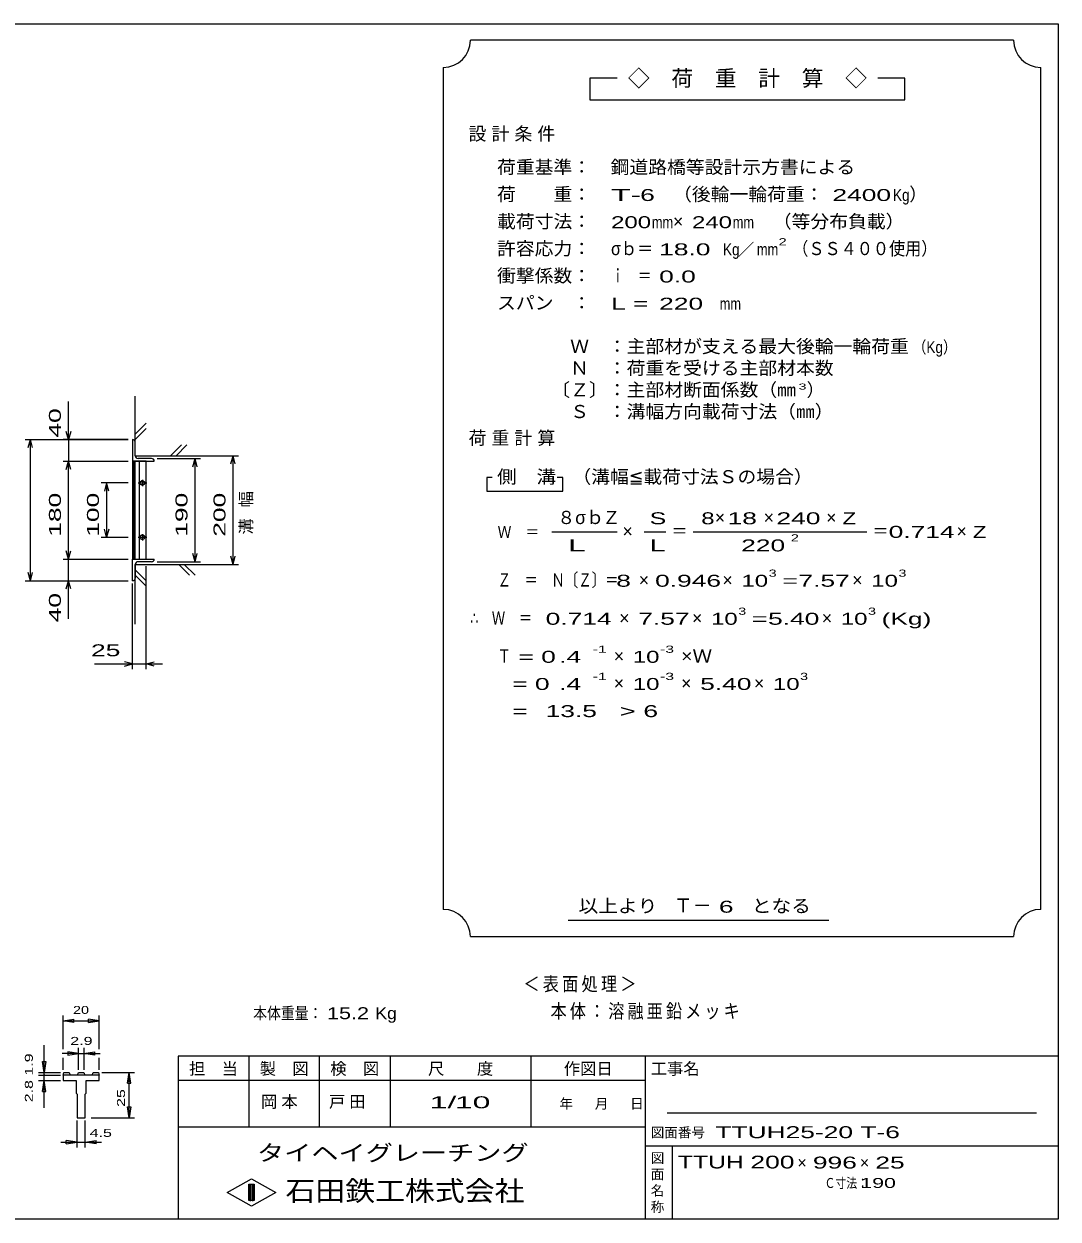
# Model space of a CAD drawing. Units: millimetres, scale not verified, with parts at other scales. Extents: x -1820 to 1731, y -1282 to 1054.
# Drawn here: x -173 to 1731, y -1146 to 1054 of the extents above; entities that cross this region are included whole.
import ezdxf
from ezdxf.enums import TextEntityAlignment as Align

# ---------------------------------------------------------------- set-up
doc = ezdxf.new("R2010")
doc.units = ezdxf.units.MM
doc.header["$LTSCALE"] = 10
for name, color, linetype, lineweight in [('0_2', 150, 'Continuous', 25), ('16', 3, 'Continuous', 25), ('22', 2, 'Continuous', 25), ('32', 4, 'Continuous', 25)]:
    doc.layers.add(name, color=color, linetype=linetype, lineweight=lineweight)
doc.styles.add('ベクトル', font='')
doc.styles.get('ベクトル').set_extended_font_data('ベクトル')

msp = doc.modelspace()

# ---------------------------------------------------------------- linework, layer by layer
at = {"layer": '0_2'}
for p, q in [((-1729, 1053.5), (1731, 1053.5)), ((1731, 1053.5), (1731, -1146.5)), ((1731, -846.5), (111, -846.5)), ((111, -846.5), (111, -1146.5)), ((241, -846.5), (241, -976.5)), ((371, -976.5), (371, -846.5)), ((501, -846.5), (501, -976.5)), ((761, -976.5), (761, -846.5)), ((971, -846.5), (971, -1146.5)), ((971, -891.5), (111, -891.5)), ((1691, -951.5), (1011, -951.5)), ((111, -976.5), (971, -976.5)), ((971, -1011.5), (1731, -1011.5)), ((1021, -1146.5), (1021, -1011.5)), ((201, -1097.5), (246, -1072.5)), ((246, -1072.5), (291, -1097.5)), ((246, -1122.5), (201, -1097.5)), ((241, -1082.5), (251, -1082.5)), ((241, -1112.5), (241, -1082.5)), ((241, -1082.5), (243, -1082.5)), ((243, -1082.5), (243, -1112.5)), ((245, -1112.5), (245, -1082.5)), ((245, -1082.5), (247, -1082.5)), ((291, -1097.5), (246, -1122.5)), ((247, -1082.5), (247, -1112.5)), ((249, -1112.5), (249, -1082.5)), ((249, -1082.5), (251, -1082.5)), ((251, -1082.5), (251, -1112.5)), ((251, -1082.5), (251, -1112.5)), ((251, -1112.5), (241, -1112.5)), ((243, -1112.5), (245, -1112.5)), ((247, -1112.5), (249, -1112.5)), ((1731, -1146.5), (-1729, -1146.5))]:
    msp.add_line(p, q, dxfattribs=at)
at = {"layer": '16'}
for p, q in [((27, 288.5), (27, 248.5)), ((32, 258.5), (32, 283.5)), ((27, 248.5), (67, 248.5)), ((27, 248.5), (27, 68.5)), ((52, 248.5), (27, 248.5)), ((28.5, 248.5), (28.5, 68.5)), ((31.5, 68.5), (31.5, 248.5)), ((62, 253.5), (37, 253.5)), ((39, 248.5), (39, 68.5)), ((52, 68.5), (52, 248.5)), ((37, 208.5), (53, 208.5)), ((47, 211.5), (43, 211.5)), ((43, 205.5), (47, 205.5)), ((45, 214.5), (45, 202.5)), ((47, 111.5), (43, 111.5)), ((45, 114.5), (45, 102.5)), ((37, 108.5), (53, 108.5)), ((43, 105.5), (47, 105.5)), ((27, 68.5), (67, 68.5)), ((27, 28.5), (27, 68.5)), ((27, 68.5), (52, 68.5)), ((32, 58.5), (32, 33.5)), ((62, 63.5), (37, 63.5))]:
    msp.add_line(p, q, dxfattribs=at)
for centre, radius, start, end in [((27, 283.5), 5, 0, 90), ((37, 258.5), 5, 180, 270), ((62, 248.5), 5, 0, 90), ((43, 208.5), 3, 90, 270), ((45, 208.5), 4, 46.6, 133.4), ((45, 208.5), 4, 226.6, 313.4), ((47, 208.5), 3, 270, 90), ((43, 108.5), 3, 90, 270), ((45, 108.5), 4, 46.6, 133.4), ((47, 108.5), 3, 270, 90), ((45, 108.5), 4, 226.6, 313.4), ((62, 68.5), 5, 270, 0), ((37, 58.5), 5, 90, 180), ((27, 33.5), 5, 270, 0)]:
    msp.add_arc(centre, radius, start, end, dxfattribs=at)
at = {"layer": '22', "color": 4}
for p, q in [((1649, 1023.5), (649, 1023.5)), ((599, 973.5), (599, -576.5)), ((1699, -576.5), (1699, 973.5)), ((919, 953.5), (869, 953.5)), ((869, 953.5), (869, 913.5)), ((1449, 953.5), (1399, 953.5)), ((1449, 913.5), (1449, 953.5)), ((869, 913.5), (1449, 913.5)), ((-91, 288.5), (-91, 358.5)), ((32, 258.5), (32, 368.5)), ((32, 298.5), (52, 318.5)), ((32, 288.5), (52, 308.5)), ((-171, 288.5), (19, 288.5)), ((-165, 273.5), (-161, 288.5)), ((-157, 273.5), (-161, 288.5)), ((-161, 28.5), (-161, 288.5)), ((19, 288.5), (-101, 288.5)), ((-91, 288.5), (-95, 303.5)), ((-87, 303.5), (-91, 288.5)), ((-91, 288.5), (-91, 248.5)), ((97, 258.5), (117, 278.5)), ((107, 258.5), (127, 278.5)), ((-101, 248.5), (19, 248.5)), ((-95, 233.5), (-91, 248.5)), ((-87, 233.5), (-91, 248.5)), ((-91, 68.5), (-91, 248.5)), ((32, 258.5), (222, 258.5)), ((72, 253.5), (152, 253.5)), ((138, 238.5), (142, 253.5)), ((146, 238.5), (142, 253.5)), ((142, 63.5), (142, 253.5)), ((208, 243.5), (212, 258.5)), ((216, 243.5), (212, 258.5)), ((212, 58.5), (212, 258.5)), ((19, 208.5), (-31, 208.5)), ((-21, 208.5), (-25, 193.5)), ((-17, 193.5), (-21, 208.5)), ((-21, 208.5), (-21, 108.5)), ((689, 218.5), (679, 218.5)), ((679, 218.5), (679, 193.5)), ((819, 218.5), (809, 218.5)), ((819, 193.5), (819, 218.5)), ((679, 193.5), (819, 193.5)), ((-21, 108.5), (-25, 123.5)), ((-17, 123.5), (-21, 108.5)), ((799, 118.5), (919, 118.5)), ((969, 118.5), (1009, 118.5)), ((1059, 118.5), (1379, 118.5)), ((-31, 108.5), (19, 108.5)), ((-101, 68.5), (19, 68.5)), ((-91, 68.5), (-95, 83.5)), ((-91, 68.5), (-87, 83.5)), ((-91, 28.5), (-91, 68.5)), ((142, 63.5), (138, 78.5)), ((142, 63.5), (146, 78.5)), ((212, 58.5), (208, 73.5)), ((212, 58.5), (216, 73.5)), ((32, 58.5), (222, 58.5)), ((32, -51.5), (32, 58.5)), ((52, 28.5), (32, 48.5)), ((52, -134.5), (52, 55.5)), ((72, 63.5), (152, 63.5)), ((132, 38.5), (112, 58.5)), ((142, 38.5), (122, 58.5)), ((-171, 28.5), (19, 28.5)), ((-161, 28.5), (-165, 43.5)), ((-161, 28.5), (-157, 43.5)), ((-101, 28.5), (19, 28.5)), ((-95, 13.5), (-91, 28.5)), ((-87, 13.5), (-91, 28.5)), ((-91, -41.5), (-91, 28.5)), ((27, -134.5), (27, 23.5)), ((52, 18.5), (32, 38.5)), ((-43, -124.5), (27, -124.5)), ((27, -124.5), (12, -120.5)), ((12, -128.5), (27, -124.5)), ((27, -124.5), (52, -124.5)), ((52, -124.5), (67, -120.5)), ((67, -128.5), (52, -124.5)), ((52, -124.5), (82, -124.5)), ((829, -596.5), (1309, -596.5)), ((649, -626.5), (1649, -626.5))]:
    msp.add_line(p, q, dxfattribs=at)
for centre, start, end in [((599, 1023.5), 270, 0), ((1699, 1023.5), 180, 270), ((599, -626.5), 0, 90), ((1699, -626.5), 90, 180)]:
    msp.add_arc(centre, 50, start, end, dxfattribs=at)
at = {"layer": '32'}
for p, q in [((-101, -833.5), (-101, -771.5)), ((-101, -781.5), (-81, -778.5)), ((-81, -784.5), (-101, -781.5)), ((-101, -781.5), (-34.33, -781.5)), ((-81, -784.5), (-81, -778.5)), ((-34.33, -781.5), (-54.33, -778.5)), ((-54.33, -784.5), (-54.33, -778.5)), ((-54.33, -784.5), (-34.33, -781.5)), ((-34.33, -833.5), (-34.33, -771.5)), ((-136, -876.5), (-136, -826.5)), ((-72.5, -871.5), (-72.5, -831.5)), ((-62.83, -831.5), (-62.83, -871.5)), ((-136, -876.5), (-139, -856.5)), ((-139, -856.5), (-133, -856.5)), ((-133, -856.5), (-136, -876.5)), ((-72.5, -841.5), (-102.5, -841.5)), ((-101, -871.5), (-101, -849.5)), ((-72.5, -841.5), (-92.5, -838.5)), ((-92.5, -838.5), (-92.5, -844.5)), ((-92.5, -844.5), (-72.5, -841.5)), ((-72.5, -841.5), (-62.83, -841.5)), ((-62.83, -841.5), (-42.83, -838.5)), ((-42.83, -844.5), (-62.83, -841.5)), ((-62.83, -841.5), (-32.83, -841.5)), ((-42.83, -838.5), (-42.83, -844.5)), ((-34.33, -871.5), (-34.33, -849.5)), ((-146, -876.5), (-106, -876.5)), ((-136, -891.5), (-136, -876.5)), ((-101, -881.5), (-99.33, -876.5)), ((-99.33, -876.5), (-89.67, -876.5)), ((-89.67, -876.5), (-88, -881.5)), ((-74.17, -881.5), (-72.5, -876.5)), ((-72.5, -876.5), (-62.83, -876.5)), ((-62.83, -876.5), (-61.17, -881.5)), ((-47.33, -881.5), (-45.67, -876.5)), ((-45.67, -876.5), (-36, -876.5)), ((-36, -876.5), (-34.33, -881.5)), ((-29.33, -876.5), (30.67, -876.5)), ((17.67, -896.5), (20.67, -876.5)), ((23.67, -896.5), (20.67, -876.5)), ((20.67, -959.83), (20.67, -876.5)), ((-146, -881.5), (-106, -881.5)), ((-146, -891.5), (-106, -891.5)), ((-139, -911.5), (-136, -891.5)), ((-133, -911.5), (-136, -891.5)), ((-136, -941.5), (-136, -891.5)), ((-101, -881.5), (-101, -891.5)), ((-34.33, -881.5), (-101, -881.5)), ((-101, -891.5), (-76.83, -891.5)), ((-76.83, -891.5), (-76.83, -914.83)), ((-58.5, -914.83), (-58.5, -891.5)), ((-58.5, -891.5), (-34.33, -891.5)), ((-34.33, -891.5), (-34.33, -881.5)), ((17.67, -896.5), (23.67, -896.5)), ((-139, -911.5), (-133, -911.5)), ((-76.83, -914.83), (-75.17, -916.5)), ((-75.17, -916.5), (-75.17, -959.83)), ((-60.17, -916.5), (-58.5, -914.83)), ((-60.17, -959.83), (-60.17, -916.5)), ((20.67, -959.83), (17.67, -939.83)), ((17.67, -939.83), (23.67, -939.83)), ((23.67, -939.83), (20.67, -959.83)), ((-75.17, -959.83), (-60.17, -959.83)), ((-75.17, -1014.83), (-75.17, -964.83)), ((-60.17, -1014.83), (-60.17, -964.83)), ((-49.33, -959.83), (30.67, -959.83)), ((-105.17, -1004.83), (-75.17, -1004.83)), ((-75.17, -1004.83), (-95.17, -1001.83)), ((-95.17, -1007.83), (-95.17, -1001.83)), ((-95.17, -1007.83), (-75.17, -1004.83)), ((-75.17, -1004.83), (-60.17, -1004.83)), ((-60.17, -1004.83), (-40.17, -1001.83)), ((-40.17, -1007.83), (-60.17, -1004.83)), ((-60.17, -1004.83), (-30.17, -1004.83)), ((-40.17, -1007.83), (-40.17, -1001.83))]:
    msp.add_line(p, q, dxfattribs=at)
msp.add_circle((-136, -881.5), 1, dxfattribs=at)

# ---------------------------------------------------------------- texts
at = {"layer": '0_2', "style": 'ベクトル'}
for s, height, p in [('担\u3000当', 21.99, (131, -869.5)), ('製\u3000図', 21.99, (261, -869.5)), ('検\u3000図', 21.99, (391, -869.5)), ('尺\u3000\u3000度', 21.99, (571, -869.5)), ('作図日', 21.99, (821, -869.5)), ('工事名', 21.99, (981, -869.5)), ('年', 18.33, (813, -934)), ('月', 18.33, (878, -934)), ('日', 18.33, (943, -934)), ('図面番号', 18.33, (981, -987)), ('図', 18.33, (981, -1034)), ('面', 18.33, (981, -1064)), ('名', 18.33, (981, -1094)), ('称', 18.33, (981, -1124))]:
    msp.add_text(s, height=height, dxfattribs=at).set_placement(p, align=Align.MIDDLE_LEFT)
at = {"layer": '0_2', "color": 222, "style": 'ベクトル'}
for s, height, width, p in [('タイヘイグレーチング', 29.33, 1.25, (256, -1024.5)), ('石田鉄工株式会社', 36.66, 1.1, (308.5, -1094.5))]:
    msp.add_text(s, height=height, dxfattribs=dict(at, width=width)).set_placement(p, align=Align.MIDDLE_LEFT)
at = {"layer": '22', "style": 'ベクトル'}
for s, height, p in [('◇\u3000荷\u3000重\u3000計\u3000算\u3000◇', 29.33, (939, 953.5)), ('）', 24.19, (1457, 740)), ('×', 24.19, (1022, 690)), ('／', 21.99, (1141.5, 638.5)), ('）', 24.19, (1268, 380)), ('８', 24.19, (809, 145)), ('σｂ', 24.19, (842, 145)), ('Ｚ', 24.19, (892, 145)), ('×', 24.19, (1099, 145)), ('×', 24.19, (1189, 145)), ('×', 24.19, (1304, 145)), ('×', 24.19, (929, 120)), ('×', 24.19, (1544, 120)), ('×', 24.19, (959, 30)), ('×', 24.19, (1113, 30)), ('×', 24.19, (1352, 30)), ('×', 24.19, (923, -40)), ('×', 24.19, (1057, -40)), ('×', 24.19, (1296, -40)), ('×', 24.19, (913, -110)), ('×', 24.19, (913, -160)), ('×', 24.19, (1037, -160)), ('×', 24.19, (1171, -160)), ('Ｔ－', 25.66, (1023, -569)), ('×', 21.99, (1251, -1042.5)), ('×', 21.99, (1366, -1042.5))]:
    msp.add_text(s, height=height, dxfattribs=at).set_placement(p, align=Align.MIDDLE_LEFT)
for s, height, width, p in [('荷重基準：\u3000', 24.19, 1.05, (698, 790)), ('鋼道路橋等設計示方書による', 24.19, 1.05, (907, 790)), ('荷\u3000\u3000重：\u3000', 24.19, 1.05, (698, 740)), ('T-', 21.99, 2, (908, 738.5)), (' 6 ', 21.99, 1.65, (948, 738.5)), ('（後輪一輪荷重：', 24.19, 1.05, (1022, 740)), (' 2400', 21.99, 1.65, (1302, 738.5)), ('Kg', 21.99, 0.85, (1427, 738.5)), ('載荷寸法：\u3000', 24.19, 1.05, (698, 690)), ('\u3000（等分布負載）', 24.19, 1.05, (1171, 690)), ('200', 21.99, 1.5, (908, 688.5)), ('mm', 21.99, 0.8, (983, 688.5)), ('240', 21.99, 1.5, (1057, 688.5)), ('mm', 21.99, 0.8, (1132, 688.5)), ('許容応力：\u3000', 24.19, 1.05, (698, 640)), ('σｂ＝', 24.19, 0.9, (908, 640)), (' 18.0', 21.99, 1.65, (983, 638.5)), ('Kg', 21.99, 0.85, (1114, 638.5)), ('mm', 21.99, 0.8, (1176.5, 638.5)), ('2', 13.2, 1.5, (1216.5, 652.5)), ('（ＳＳ４００使用）', 24.19, 0.9, (1241.5, 640)), ('衝撃係数：\u3000', 24.19, 1.05, (698, 590)), ('ｉ\u3000＝', 24.19, 0.75, (908, 590)), (' 0.0', 21.99, 1.65, (983, 588.5)), ('スパン\u3000：\u3000', 24.19, 1.05, (698, 540)), ('L =', 21.99, 1.65, (908, 538.5)), (' 220 ', 21.99, 1.65, (983, 538.5)), ('mm', 21.99, 0.8, (1108, 538.5)), ('\u3000Ｗ\u3000：主部材が支える最大後輪一輪荷重', 24.19, 1.05, (798, 460)), ('（Kg）', 21.99, 0.85, (1463, 458.5)), ('\u3000Ｎ\u3000：荷重を受ける主部材本数', 24.19, 1.05, (798, 420)), ('〔Ｚ〕：主部材断面係数（㎜', 24.19, 1.05, (798, 380)), ('3', 11, 1.8, (1253, 386)), ('\u3000Ｓ\u3000：溝幅方向載荷寸法（㎜）', 24.19, 1.05, (798, 340)), ('側\u3000溝', 24.19, 1.1, (698, 220)), ('\u3000（溝幅≦載荷寸法Ｓの場合）', 24.19, 1.05, (802, 220)), ('S', 21.99, 1.55, (979, 143.5)), ('8', 21.99, 1.5, (1074, 143.5)), (' 18 ', 21.99, 1.65, (1109, 143.5)), (' 240 ', 21.99, 1.65, (1199, 143.5)), ('Z', 21.99, 1.4, (1334, 143.5)), ('Ｗ\u3000＝', 21.99, 0.85, (699, 118.5)), ('＝', 24.19, 0.9, (1019, 120)), ('2', 13.2, 1.5, (1239, 107.5)), ('＝', 24.19, 0.9, (1389, 120)), ('0.714', 21.99, 1.65, (1419, 118.5)), ('Z', 21.99, 1.4, (1574, 118.5)), ('L', 21.99, 1.8, (979, 93.5)), (' 220 ', 21.99, 1.65, (1134, 93.5)), ('Ｚ\u3000＝\u3000Ｎ〔Ｚ〕＝', 24.19, 0.75, (699, 30)), ('3', 13.2, 1.5, (1198, 42.5)), ('3', 13.2, 1.5, (1437, 42.5)), (' 8 ', 21.99, 1.65, (904, 28.5)), ('0.946', 21.99, 1.65, (989, 28.5)), ('10', 21.99, 1.5, (1148, 28.5)), ('=', 21.99, 1.7, (1223, 28.5)), ('7.57', 21.99, 1.65, (1253, 28.5)), ('10', 21.99, 1.5, (1387, 28.5)), ('3', 13.2, 1.5, (1142, -27.5)), ('3', 13.2, 1.5, (1381, -27.5)), ('∴\u3000Ｗ\u3000＝', 24.19, 0.75, (649, -40)), (' 0.714', 21.99, 1.65, (774, -41.5)), ('7.57', 21.99, 1.65, (958, -41.5)), ('10', 21.99, 1.5, (1092, -41.5)), ('=', 21.99, 1.7, (1167, -41.5)), ('5.40', 21.99, 1.65, (1197, -41.5)), ('10', 21.99, 1.5, (1331, -41.5)), ('(Kg)', 21.99, 1.65, (1406, -41.5)), (' 25 ', 21.99, 1.65, (-63, -99.5)), ('Ｔ', 24.19, 0.75, (699, -110)), (' = 0', 21.99, 1.65, (724, -111.5)), (' .4 ', 21.99, 1.65, (799, -111.5)), ('-1', 13.2, 1.65, (874, -97.5)), ('10', 21.99, 1.5, (948, -111.5)), ('-3', 13.2, 1.65, (998, -97.5)), ('×Ｗ', 24.19, 1.1, (1037, -110)), ('  = 0', 21.99, 1.65, (699, -161.5)), (' .4 ', 21.99, 1.65, (799, -161.5)), ('-1', 13.2, 1.65, (874, -147.5)), ('10', 21.99, 1.5, (948, -161.5)), ('-3', 13.2, 1.65, (998, -147.5)), ('5.40', 21.99, 1.65, (1072, -161.5)), ('10', 21.99, 1.5, (1206, -161.5)), ('3', 13.2, 1.5, (1256, -147.5)), ('  =', 21.99, 1.65, (699, -211.5)), (' 13.5', 21.99, 1.65, (774, -211.5)), ('>', 21.99, 1.7, (924, -211.5)), (' 6 ', 21.99, 1.65, (954, -211.5)), ('以上より\u3000', 24.19, 1.1, (848, -570)), (' 6 ', 21.99, 1.65, (1093, -571.5)), ('となる', 24.19, 1.1, (1167, -570)), ('本体重量：', 21.99, 0.85, (249, -767.5)), (' 15.2', 21.99, 1.35, (374, -767.5)), ('Kg', 21.99, 1.1, (474, -767.5)), ('1/', 21.99, 2, (574, -931.5)), (' 10 ', 21.99, 2, (604, -931.5)), ('TTUH25-20 T-6                   ', 21.99, 1.65, (1100, -986.5)), ('TTUH', 23.46, 1.45, (1031, -1041.5)), (' 200 ', 23.46, 1.55, (1151, -1041.5)), (' 996 ', 21.99, 1.65, (1266, -1042.5)), (' 25 ', 21.99, 1.65, (1381, -1042.5)), ('Ｃ寸法：', 18.33, 0.8, (1301, -1080)), (' 190 ', 18.33, 1.6, (1356, -1080))]:
    msp.add_text(s, height=height, dxfattribs=dict(at, width=width)).set_placement(p, align=Align.MIDDLE_LEFT)
at = {"layer": '22', "style": 'ベクトル', "width": 1.65}
for s, p in [(' 40 ', (-116, 278.5)), (' 180 ', (-116, 96)), (' 100 ', (-46, 96)), (' 190 ', (117, 96)), (' 200 ', (187, 96)), (' 40 ', (-116, -61.5))]:
    msp.add_text(s, height=21.99, rotation=90, dxfattribs=at).set_placement(p, align=Align.MIDDLE_LEFT)
at = {"layer": '22', "attachment_point": 4, "style": 'ベクトル'}
for s, insert, char_height in [('\\T1.28;設計条件', (645.5, 850), 24.19), ('\\T1.28;荷重計算', (645.5, 290), 24.19), ('\\T1.5;\\W2;\\~L\\~', (804, 93.5), 21.99), ('\\T1.2;\\W0.85;＜表面処理＞', (746.5, -715), 25.66), ('\\T1.19;\\W0.85;本体：溶融亜鉛メッキ', (796.5, -765), 25.66), ('\\T1.25;岡本\u3000', (263.5, -931.5), 21.99), ('\\T1.25;戸田\u3000', (388.5, -931.5), 21.99)]:
    msp.add_mtext(s, dxfattribs=dict(at, insert=insert, char_height=char_height))
at = {"layer": '22', "insert": (237, 113.5), "char_height": 21.99, "attachment_point": 4, "rotation": 90, "style": 'ベクトル'}
msp.add_mtext('\\T1.67;溝幅', dxfattribs=at)
at = {"layer": '32', "color": 2, "style": 'ベクトル'}
for s, width, p in [('20', 1.35, (-82.67, -761.5)), ('2.9', 1.5, (-87.67, -818.5)), (' 4.5 ', 1.5, (-60.17, -987.83))]:
    msp.add_text(s, height=14.66, dxfattribs=dict(at, width=width)).set_placement(p, align=Align.MIDDLE_LEFT)
at = {"layer": '32', "color": 2, "style": 'ベクトル', "width": 1.5}
for s, p in [('2.8 1.9', (-164, -931.5)), (' 25 ', (5.67, -948.17))]:
    msp.add_text(s, height=14.66, rotation=90, dxfattribs=at).set_placement(p, align=Align.MIDDLE_LEFT)

doc.saveas('drawing.dxf')
